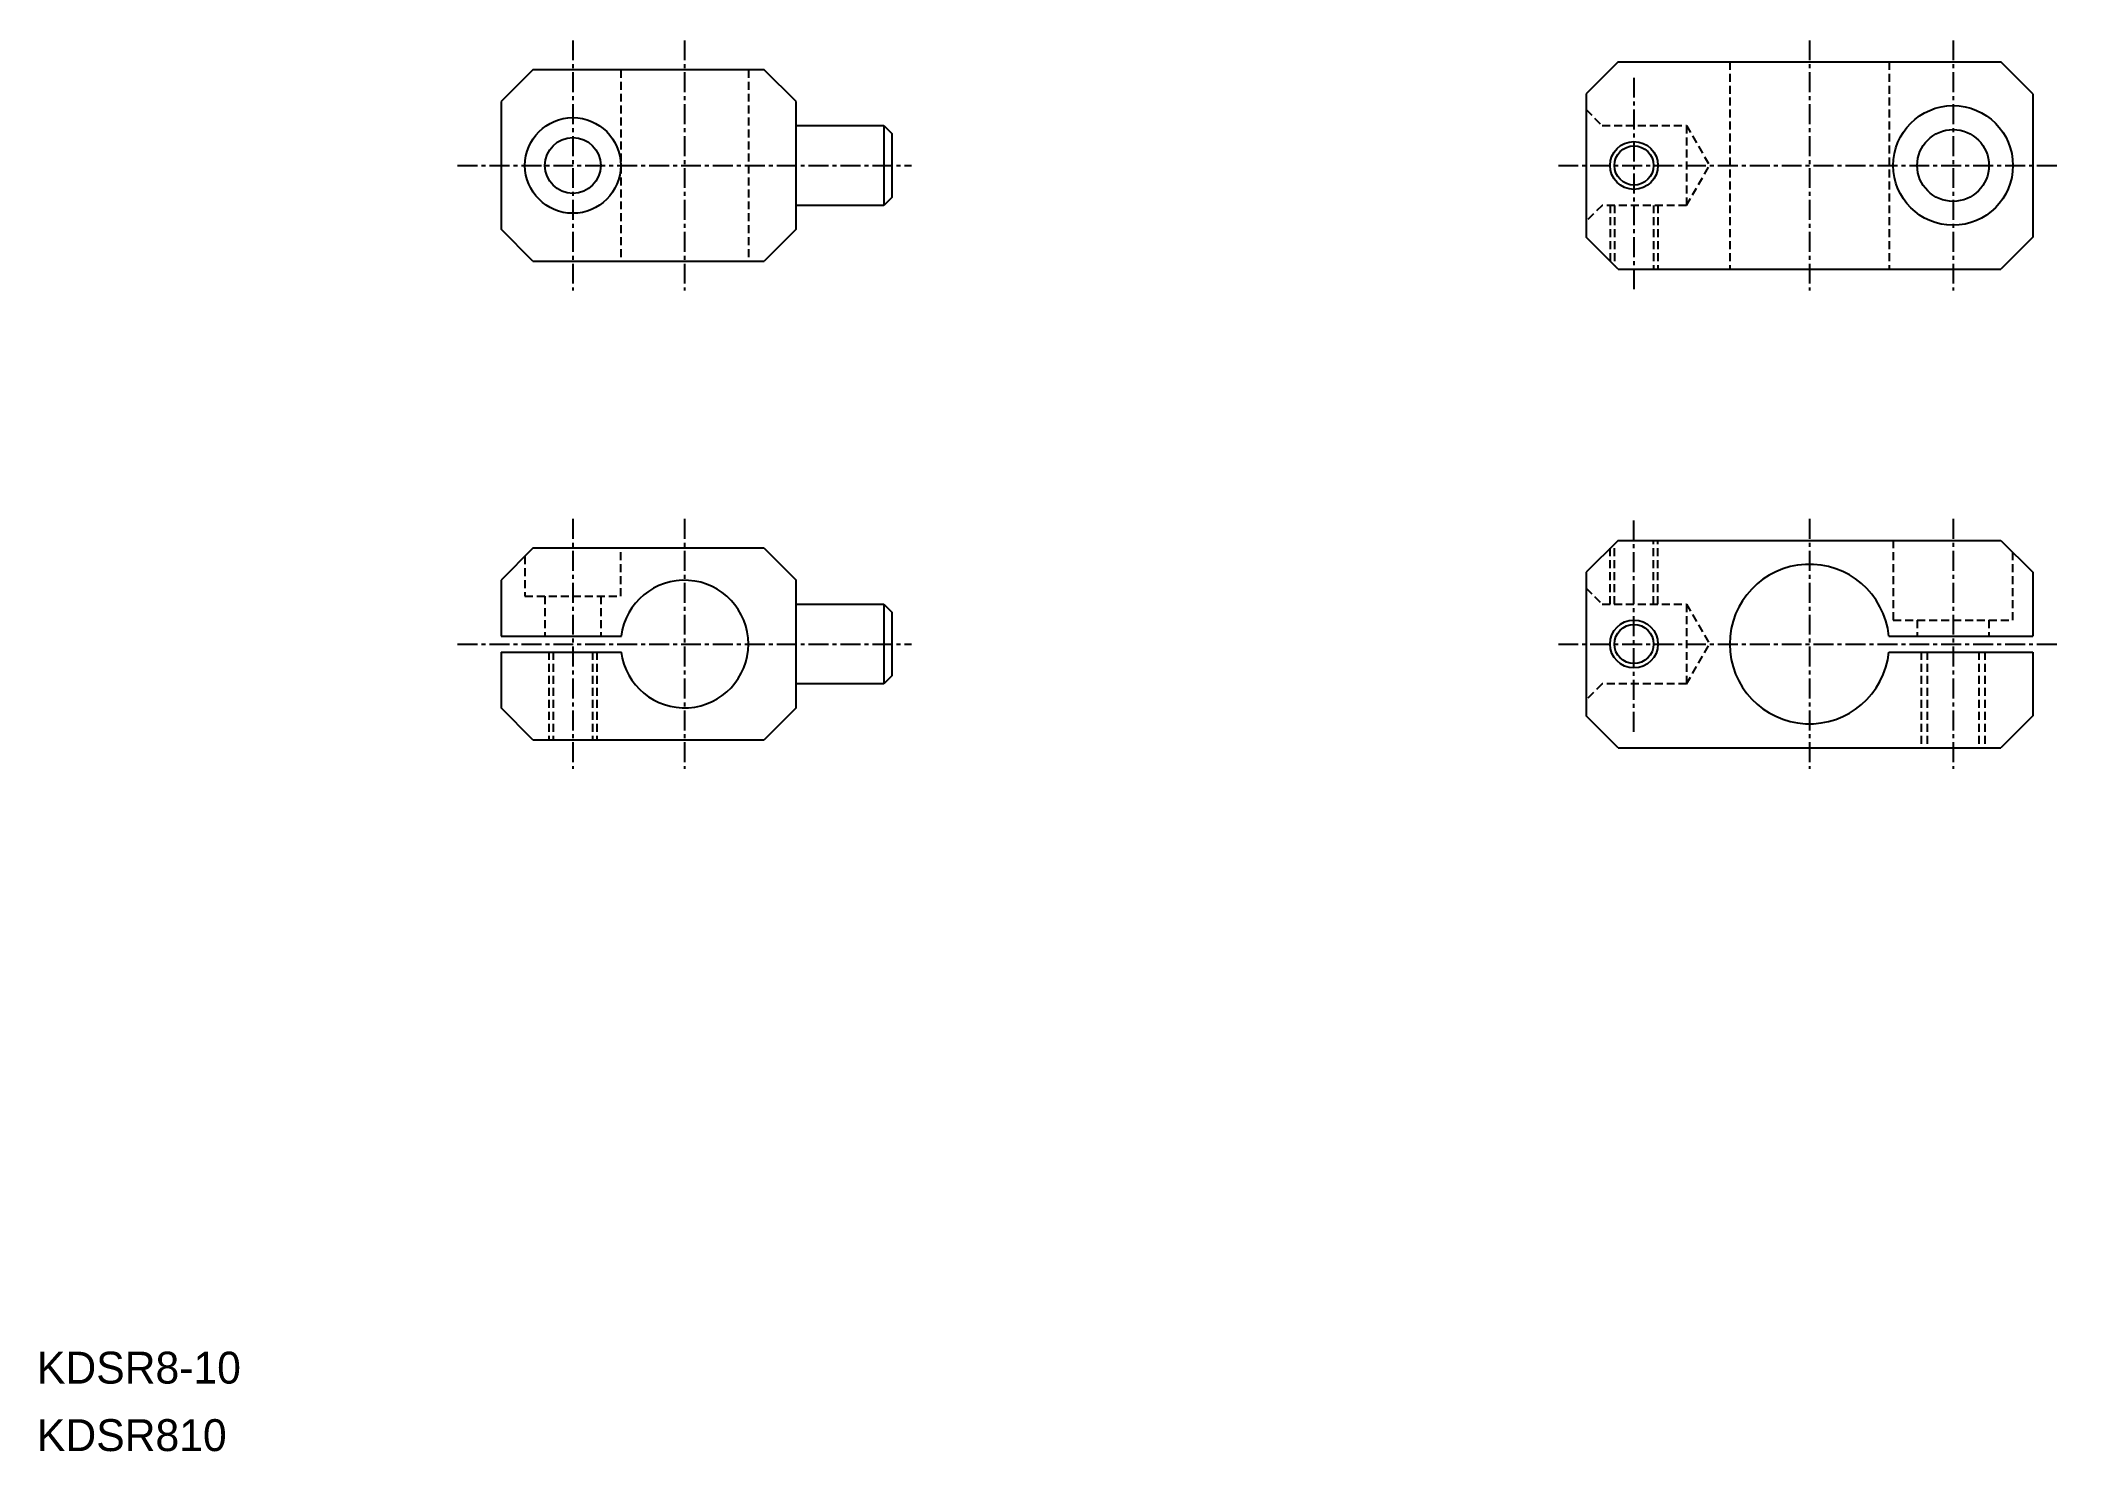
# Model space of a CAD drawing. Extents: x 48 to 175, y 156 to 244.
import ezdxf

# ---------------------------------------------------------------- set-up
doc = ezdxf.new("R2010")
doc.units = 0
doc.linetypes.add('CENTER', pattern=[2, 1.25, -0.25, 0.25, -0.25])
doc.linetypes.add('DASHED', pattern=[0.75, 0.5, -0.25])
doc.layers.get('0').update_dxf_attribs({"linetype": 'CONTINUOUS'})
doc.layers.add('CENTER', color=1, linetype='CENTER')

msp = doc.modelspace()

# ---------------------------------------------------------------- linework, layer by layer
at = {"color": 7, "linetype": 'CONTINUOUS'}
for p, q in [((79.35, 242.5), (77.35, 240.5)), ((93.85, 242.5), (79.35, 242.5)), ((95.85, 240.5), (93.85, 242.5)), ((147.36, 243), (145.36, 241)), ((147.36, 243), (171.36, 243)), ((173.36, 241), (171.36, 243)), ((145.36, 241), (145.36, 232)), ((173.36, 241), (173.36, 232)), ((77.35, 240.5), (77.35, 232.5)), ((95.85, 232.5), (95.85, 240.5)), ((95.85, 239), (101.35, 239)), ((101.35, 239), (101.35, 234)), ((101.35, 239), (101.85, 238.5)), ((101.85, 238.5), (101.85, 234.5)), ((101.85, 234.5), (101.35, 234)), ((101.35, 234), (95.85, 234)), ((79.35, 230.5), (77.35, 232.5)), ((95.85, 232.5), (93.85, 230.5)), ((147.36, 230), (145.36, 232)), ((173.36, 232), (171.36, 230)), ((79.35, 230.5), (93.85, 230.5)), ((147.36, 230), (171.36, 230)), ((147.36, 213), (145.36, 211)), ((147.36, 213), (171.36, 213)), ((171.36, 213), (173.36, 211)), ((79.35, 212.5), (77.35, 210.5)), ((93.85, 212.5), (79.35, 212.5)), ((93.85, 212.5), (95.85, 210.5)), ((77.35, 210.5), (77.35, 207)), ((95.85, 202.5), (95.85, 210.5)), ((145.36, 211), (145.36, 202)), ((173.36, 211), (173.36, 207)), ((95.85, 209), (101.35, 209)), ((101.35, 209), (101.35, 204)), ((101.35, 209), (101.85, 208.5)), ((101.85, 208.5), (101.85, 204.5)), ((77.35, 207), (84.89, 207)), ((164.33, 207), (173.36, 207)), ((77.35, 206), (77.35, 202.5)), ((77.35, 206), (84.89, 206)), ((164.33, 206), (173.36, 206)), ((173.36, 206), (173.36, 202)), ((101.35, 204), (95.85, 204)), ((101.85, 204.5), (101.35, 204)), ((79.35, 200.5), (77.35, 202.5)), ((95.85, 202.5), (93.85, 200.5)), ((147.36, 200), (145.36, 202)), ((173.36, 202), (171.36, 200)), ((79.35, 200.5), (93.85, 200.5)), ((147.36, 200), (171.36, 200))]:
    msp.add_line(p, q, dxfattribs=at)
at = {"color": 3, "linetype": 'DASHED'}
for p, q in [((84.85, 242.5), (84.85, 230.5)), ((92.85, 242.5), (92.85, 230.5)), ((154.36, 243), (154.36, 230)), ((164.36, 243), (164.36, 230)), ((145.36, 240), (146.36, 239)), ((146.36, 239), (151.66, 239)), ((151.66, 239), (151.66, 234)), ((151.66, 239), (153.1, 236.5)), ((151.66, 234), (153.1, 236.5)), ((146.36, 234), (145.36, 233)), ((151.66, 234), (146.36, 234)), ((146.86, 234), (146.86, 230.5)), ((147.13, 234), (147.13, 230.23)), ((149.59, 234), (149.59, 230)), ((149.86, 234), (149.86, 230)), ((147.13, 209), (147.13, 212.77)), ((149.59, 209), (149.59, 213)), ((149.86, 209), (149.86, 213)), ((164.61, 213), (164.61, 208)), ((78.85, 212), (78.85, 209.5)), ((84.85, 209.5), (84.85, 212.5)), ((146.86, 209), (146.86, 212.5)), ((172.11, 208), (172.11, 212.25)), ((78.85, 209.5), (84.85, 209.5)), ((80.1, 209.5), (80.1, 207)), ((83.6, 209.5), (83.6, 207)), ((145.36, 210), (146.36, 209)), ((146.36, 209), (151.66, 209)), ((151.66, 209), (151.66, 204)), ((151.66, 209), (153.1, 206.5)), ((164.61, 208), (172.11, 208)), ((166.11, 208), (166.11, 207)), ((170.61, 208), (170.61, 207)), ((151.66, 204), (153.1, 206.5)), ((80.35, 206), (80.35, 200.5)), ((80.62, 206), (80.62, 200.5)), ((83.08, 206), (83.08, 200.5)), ((83.35, 206), (83.35, 200.5)), ((166.36, 206), (166.36, 200)), ((166.74, 206), (166.74, 200)), ((169.98, 206), (169.98, 200)), ((170.36, 206), (170.36, 200)), ((146.36, 204), (145.36, 203)), ((151.66, 204), (146.36, 204))]:
    msp.add_line(p, q, dxfattribs=at)
at = {"color": 7, "linetype": 'CONTINUOUS'}
for centre, radius in [((81.85, 236.5), 3), ((168.36, 236.5), 3.75), ((81.85, 236.5), 1.75), ((168.36, 236.5), 2.25), ((148.36, 236.5), 1.23), ((148.36, 206.5), 1.23)]:
    msp.add_circle(centre, radius, dxfattribs=at)
at = {"color": 3, "linetype": 'CONTINUOUS'}
for centre in [(148.36, 236.5), (148.36, 206.5)]:
    msp.add_circle(centre, 1.5, dxfattribs=at)
at = {"color": 7, "linetype": 'CONTINUOUS'}
for centre, radius, start, end in [((159.36, 206.5), 5, 5.7392, 354.2608), ((88.85, 206.5), 4, 187.1808, 172.8192)]:
    msp.add_arc(centre, radius, start, end, dxfattribs=at)
at = {"layer": 'CENTER', "color": 1, "linetype": 'CENTER'}
for p, q in [((81.85, 244.34), (81.85, 228.67)), ((88.85, 244.34), (88.85, 228.67)), ((159.36, 244.34), (159.36, 228.67)), ((168.36, 244.34), (168.36, 228.67)), ((148.36, 242), (148.36, 228.67)), ((74.63, 236.5), (103.08, 236.5)), ((143.62, 236.5), (175.1, 236.5)), ((81.85, 214.34), (81.85, 198.67)), ((88.85, 214.34), (88.85, 198.67)), ((148.36, 201), (148.36, 214.34)), ((159.36, 214.34), (159.36, 198.67)), ((168.36, 214.34), (168.36, 198.67)), ((74.63, 206.5), (103.08, 206.5)), ((143.62, 206.5), (175.1, 206.5))]:
    msp.add_line(p, q, dxfattribs=at)

# ---------------------------------------------------------------- texts
at = {"color": 7, "linetype": 'CONTINUOUS'}
for s, p in [('KDSR8-10', (48.26, 160.14)), ('KDSR810', (48.26, 155.91))]:
    msp.add_text(s, height=2, dxfattribs=at).set_placement(p)

doc.saveas('drawing.dxf')
